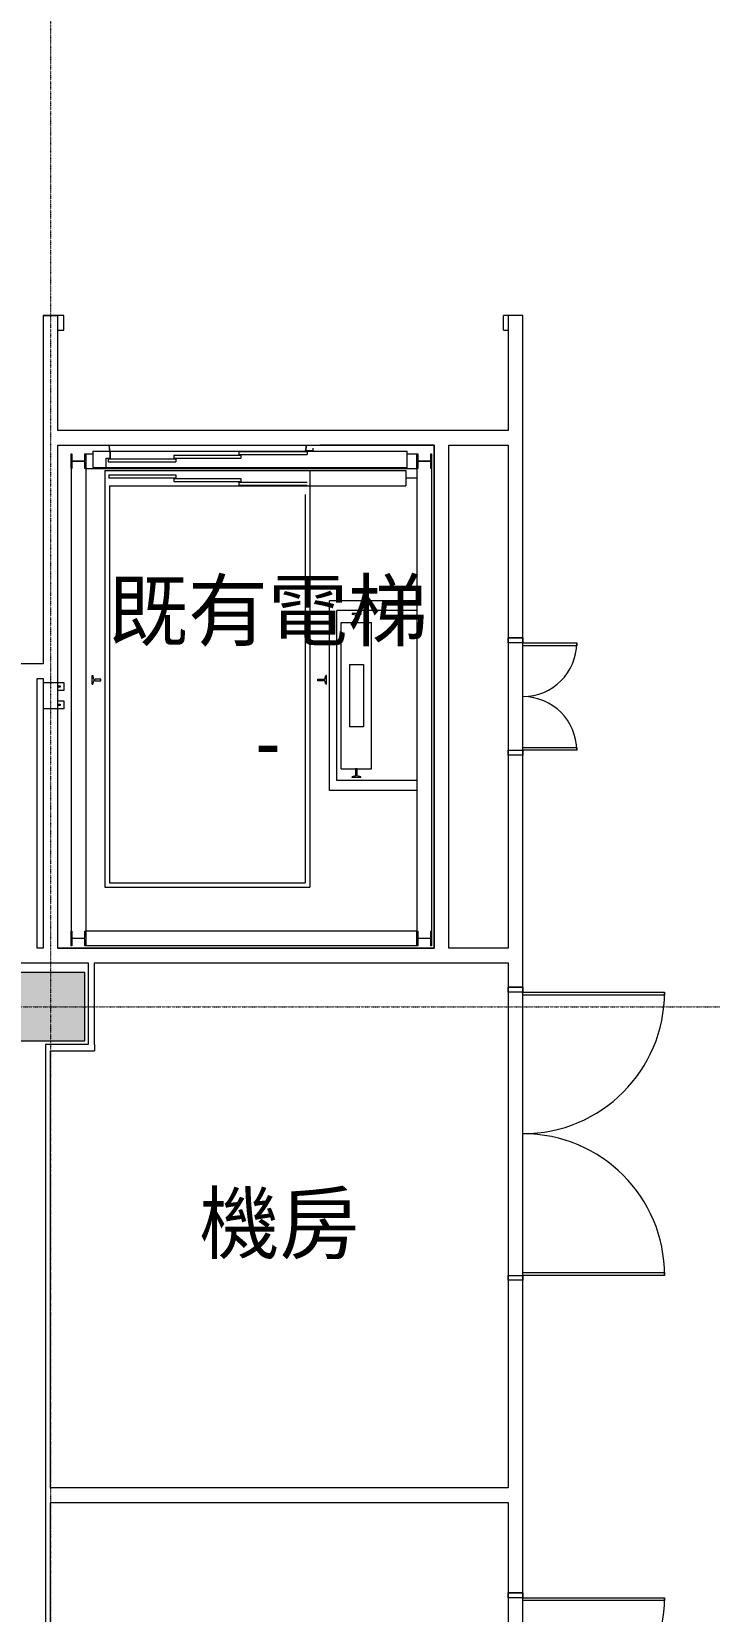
# Model space of a CAD drawing. Extents: x -76427 to 292734, y -42117 to 131250.
# Drawn here: x 8806 to 15743, y 53810 to 69982 of the extents above; entities that cross this region are included whole.
import ezdxf
from ezdxf.enums import TextEntityAlignment as Align

# ---------------------------------------------------------------- set-up
doc = ezdxf.new("R2010")
doc.units = 0
doc.header["$LTSCALE"] = 10
doc.linetypes.add('H12PL1$0$JJP_三點線', pattern=[0.9, 0.3, -0.15, 0, -0.15, 0, -0.15, 0, -0.15])
doc.linetypes.add('XFM7P10ICA$0$H12PL1$0$JJP_三點線', pattern=[0.9, 0.3, -0.15, 0, -0.15, 0, -0.15, 0, -0.15])
for name, color, linetype in [('H12PL1$0$A-WALL-IN', 252, 'Continuous'), ('H12PL1$0$A-ZONE', 252, 'Continuous'), ('H12PL1$0$Door', 252, 'Continuous'), ('H12PL1$0$L10_29_ELV', 252, 'Continuous'), ('H12PL1$0$L10_29_SIAGE1', 252, 'Continuous'), ('H12PL1$0$L10_29_SIAGE3', 252, 'Continuous'), ('H12PL1$0$L10_29_STEEL2', 252, 'Continuous'), ('H12PL1$0$S-COL', 252, 'Continuous'), ('H12PL1$0$S-GRID', 252, 'Continuous'), ('XFM7P10ICA$0$H12PL1$0$A-WALL-IN', 252, 'Continuous'), ('XFM7P10ICA$0$H12PL1$0$Hattch', 252, 'Continuous'), ('XFM7P10ICA$0$H12PL1$0$S-COL', 252, 'Continuous'), ('XFM7P10ICA$0$H12PL1$0$S-GRID', 252, 'Continuous')]:
    doc.layers.add(name, color=color, linetype=linetype)
doc.styles.add('H12PL1$0$Standard', font='', dxfattribs={"width": 0.8})
doc.styles.get('H12PL1$0$Standard').set_extended_font_data('Microsoft JhengHei')

# ---------------------------------------------------------------- blocks, each defined once
blk = doc.blocks.new('XFM7P10ICA$0$H12PL1')
at = {"layer": 'XFM7P10ICA$0$H12PL1$0$Hattch', "linetype": 'Continuous', "lineweight": 0}
blk.add_hatch(color=256, dxfattribs=at).paths.add_polyline_path([(8650, 59650), (9350, 59650), (9350, 60350), (8650, 60350)])
at = {"layer": 'XFM7P10ICA$0$H12PL1$0$A-WALL-IN', "lineweight": 0, "flags": 128}
for points in [[(9075, 67075), (8925, 67075)], [(8925, 67075), (8925, 63510)], [(9075, 65900), (9075, 67075)], [(13835, 67075), (13685, 67075)], [(13685, 67075), (13685, 65900)], [(13835, 26640), (13835, 67075)], [(13685, 65900), (9075, 65900)], [(9075, 65750), (12925, 65750)], [(9075, 63510), (9075, 65750)], [(12925, 65750), (12925, 60600)], [(13075, 60600), (13075, 65750)], [(13075, 65750), (13685, 65750)], [(13685, 65750), (13685, 60600)], [(8925, 63510), (6675, 63510)], [(8862.5, 60600), (8862.5, 63360)], [(8862.5, 63360), (8925, 63360)], [(8925, 63360), (8925, 63320)], [(8925, 63320), (9075, 63320)], [(9075, 63320), (9075, 63360)], [(9075, 63050), (8925, 63050)], [(8925, 63050), (8925, 60600)], [(9075, 60600), (9075, 63050)], [(8925, 60600), (8862.5, 60600)], [(12925, 60600), (9075, 60600)], [(13685, 60600), (13075, 60600)], [(-112.5, 60450), (9385, 60450)], [(9385, 60450), (9385, 59615)], [(9450, 59615), (9450, 60450)], [(9450, 60450), (13685, 60450)], [(13685, 60450), (13685, 55075)], [(8950, 59615), (8950, 59550)], [(9385, 59615), (8950, 59615)], [(8950, 59550), (8950, 45450)], [(9000, 59550), (9450, 59550)], [(9000, 55075), (9000, 59550)], [(9450, 59615), (9450, 59550)], [(13685, 55075), (9000, 55075)], [(9000, 45500), (9000, 54925)], [(9000, 54925), (13685, 54925)], [(13685, 54925), (13685, 40425)]]:
    blk.add_lwpolyline(points, dxfattribs=at)
at = {"layer": 'XFM7P10ICA$0$H12PL1$0$S-COL', "lineweight": 0, "flags": 128}
blk.add_lwpolyline([(8650, 59650), (9350, 59650), (9350, 60350), (8650, 60350)], close=True, dxfattribs=at)
at = {"layer": 'XFM7P10ICA$0$H12PL1$0$S-GRID', "linetype": 'XFM7P10ICA$0$H12PL1$0$JJP_三點線', "lineweight": 0}
for p, q in [((9000, 128250), (9000, -28000)), ((-29000, 60000), (289600, 60000))]:
    blk.add_line(p, q, dxfattribs=at)
blk = doc.blocks.new('XFM7P10ICA')
blk.add_blockref('XFM7P10ICA$0$H12PL1', (0, 0))
blk = doc.blocks.new('H12PL1')
at = {"layer": 'H12PL1$0$A-WALL-IN', "lineweight": 0}
for p, q in [((9135, 66925), (9135, 67075)), ((13635, 66925), (13635, 67075)), ((13835, 63775), (13685, 63775)), ((13835, 62575), (13685, 62575)), ((13835, 60200), (13685, 60200)), ((13835, 57200), (13685, 57200)), ((13835, 54000), (13685, 54000))]:
    blk.add_line(p, q, dxfattribs=at)
at = {"layer": 'H12PL1$0$A-WALL-IN', "lineweight": 0, "flags": 128}
for points in [[(8925, 67075), (9075, 67075)], [(8925, 67075), (8925, 63510)], [(9135, 67075), (9075, 67075)], [(13685, 67075), (13635, 67075)], [(13835, 67075), (13685, 67075)], [(13835, 63775), (13835, 67075)], [(9075, 66925), (9135, 66925)], [(9075, 65900), (9075, 66925)], [(13635, 66925), (13685, 66925)], [(13685, 66925), (13685, 65900)], [(13685, 65900), (9075, 65900)], [(9075, 65750), (12925, 65750)], [(9075, 63510), (9075, 65750)], [(12925, 65750), (12925, 60600)], [(13075, 60600), (13075, 65750)], [(13075, 65750), (13685, 65750)], [(13685, 65750), (13685, 63775)], [(8925, 63510), (8600, 63510)], [(8862.5, 60600), (8862.5, 63360)], [(8862.5, 63360), (8925, 63360)], [(8925, 63360), (8925, 60600)], [(9075, 60600), (9075, 63360)], [(13685, 62575), (13685, 60600)], [(13835, 60200), (13835, 62575)], [(8925, 60600), (8862.5, 60600)], [(12925, 60600), (9075, 60600)], [(13685, 60600), (13075, 60600)], [(-112.5, 60450), (9385, 60450)], [(9385, 60450), (9385, 59615)], [(9450, 59615), (9450, 60450)], [(9450, 60450), (13685, 60450)], [(13685, 60450), (13685, 60200)], [(8950, 59615), (8950, 59550)], [(9385, 59615), (8950, 59615)], [(8950, 59550), (8950, 45450)], [(9000, 59550), (9450, 59550)], [(9000, 55075), (9000, 59550)], [(9450, 59615), (9450, 59550)], [(13685, 57200), (13685, 55075)], [(13835, 54000), (13835, 57200)], [(13685, 55075), (9000, 55075)], [(9000, 45500), (9000, 54925)], [(9000, 54925), (13685, 54925)], [(13685, 54925), (13685, 54000)]]:
    blk.add_lwpolyline(points, dxfattribs=at)
at = {"layer": 'H12PL1$0$Door', "lineweight": 0}
for p, q in [((13685, 63725), (13685, 63775)), ((13685, 63775), (13835, 63775)), ((13835, 63725), (13685, 63725)), ((13835, 63775), (13835, 63725)), ((13835, 63725), (14385, 63725)), ((13835, 63695), (13835, 63725)), ((14385, 63725), (14385, 63695)), ((14385, 63695), (13835, 63695)), ((13685, 62575), (13685, 62625)), ((13685, 62625), (13835, 62625)), ((13835, 62655), (14385, 62655)), ((13835, 62625), (13835, 62655)), ((14385, 62625), (13835, 62625)), ((13835, 62625), (13835, 62575)), ((14385, 62655), (14385, 62625)), ((13835, 62575), (13685, 62575)), ((13685, 60150), (13685, 60200)), ((13685, 60200), (13835, 60200)), ((13835, 60200), (13835, 60150)), ((13835, 60150), (13685, 60150)), ((13835, 60150), (15285, 60150)), ((13835, 60120), (13835, 60150)), ((15285, 60120), (13835, 60120)), ((15285, 60150), (15285, 60120)), ((13835, 57280), (15285, 57280)), ((13835, 57250), (13835, 57280)), ((15285, 57280), (15285, 57250)), ((13685, 57200), (13685, 57250)), ((13685, 57250), (13835, 57250)), ((13835, 57200), (13685, 57200)), ((15285, 57250), (13835, 57250)), ((13835, 57250), (13835, 57200)), ((13685, 53950), (13685, 54000)), ((13685, 54000), (13835, 54000)), ((13835, 53950), (13685, 53950)), ((13835, 54000), (13835, 53950)), ((13835, 53950), (15285, 53950)), ((13835, 53920), (13835, 53950)), ((15285, 53920), (13835, 53920)), ((15285, 53950), (15285, 53920))]:
    blk.add_line(p, q, dxfattribs=at)
for centre, radius, start, end in [((13835, 63725), 550, 270, 0), ((13835, 62625), 550, 0, 90), ((13835, 60150), 1450, 270, 0), ((13835, 57250), 1450, 0, 90), ((13835, 53950), 1450, 270, 0)]:
    blk.add_arc(centre, radius, start, end, dxfattribs=at)
at = {"layer": 'H12PL1$0$L10_29_ELV', "lineweight": 0}
for p, q in [((9435, 65689), (12650.02, 65689)), ((9435, 65520), (9435, 65689)), ((9608, 65688.83), (9598.44, 65750)), ((9608, 65688.83), (9598.44, 65750)), ((9610, 65689), (9600.46, 65750)), ((9610, 65689), (9600.46, 65750)), ((9608, 65688.83), (9608, 65654)), ((9608, 65688.83), (9608, 65617)), ((9610, 65689), (9610.05, 65689)), ((9610, 65689), (9610, 65652)), ((9610, 65689), (9610, 65615)), ((10928.19, 65684), (10928.19, 65652)), ((10928.19, 65684), (11625.05, 65684)), ((11610, 65689), (11619.54, 65750)), ((11610, 65689), (11619.54, 65750)), ((11610, 65689), (11610.05, 65689)), ((11685, 65689), (11610, 65689)), ((11685, 65689), (11610, 65689)), ((11612.38, 65691), (11621.59, 65750)), ((11612.38, 65691), (11621.59, 65750)), ((11683, 65691), (11612.38, 65691)), ((11683, 65691), (11612.38, 65691)), ((11625.05, 65684), (11625.05, 65652)), ((11683, 65719), (11683, 65691)), ((11683, 65719), (11685, 65719)), ((11683, 65717), (11683, 65691)), ((11685, 65719), (11685, 65689)), ((11685, 65717), (11685, 65689)), ((12650.02, 65520), (12650.02, 65689)), ((9210, 65660), (9210, 60625)), ((9360, 65660), (9435, 65660)), ((9360, 65660), (9360, 60625)), ((9360, 65510), (12750, 65510)), ((9435, 65520), (12650.02, 65520)), ((9568, 65617), (9608, 65617)), ((9568, 65520), (9568, 65617)), ((9570, 65615), (9610, 65615)), ((9570, 65520), (9570, 65615)), ((9590, 65610), (10283.2, 65610)), ((9590, 65610), (9590, 65578)), ((9590, 65578), (10283.2, 65578)), ((10263.2, 65647), (10948.19, 65647)), ((10263.2, 65647), (10263.2, 65615)), ((10263.2, 65615), (10948.19, 65615)), ((10283.2, 65610), (10283.2, 65578)), ((10928.19, 65652), (11625.05, 65652)), ((10948.19, 65647), (10948.19, 65615)), ((12650.02, 65660), (12750, 65660)), ((12750, 65660), (12750, 60625)), ((12900, 65660), (12900, 60625)), ((9555, 65490), (12638.02, 65490)), ((9555, 65490), (9555, 61225)), ((9595, 65445), (10283.2, 65445)), ((9595, 65445), (9595, 65413)), ((9595, 65413), (10283.2, 65413)), ((10263.2, 65408), (10948.19, 65408)), ((10263.2, 65408), (10263.2, 65376)), ((10263.2, 65376), (10948.19, 65376)), ((10283.2, 65445), (10283.2, 65413)), ((10928.19, 65371), (10928.19, 65339)), ((10928.19, 65371), (11625.05, 65371)), ((10928.19, 65339), (11625.05, 65339)), ((10948.19, 65408), (10948.19, 65376)), ((11655.05, 65490), (11655.05, 61225)), ((12638.02, 65490), (12638.07, 65490)), ((12638.02, 65490), (12638.07, 65490)), ((12638.02, 65490), (12638.02, 65334)), ((12750, 65410), (12638.02, 65410)), ((9605, 65334), (12638.02, 65334)), ((9605, 65334), (9605, 61269)), ((11605.05, 65244), (11605.05, 61269)), ((11855, 62215), (11855, 64155)), ((12750, 64155), (11855, 64155)), ((11930, 62315), (11930, 64055)), ((12750, 64055), (11930, 64055)), ((11975, 62435), (11975, 63935)), ((11975, 63935), (12285, 63935)), ((12085.5, 64024), (12085.5, 64016.5)), ((12174.5, 64024), (12085.5, 64024)), ((12121.5, 64007.2), (12085.5, 64016.5)), ((12122, 63993.5), (12122.25, 63993.5)), ((12122, 63993.5), (12122.25, 63993.5)), ((12122, 63935), (12122, 63993.5)), ((12138, 63935), (12122, 63935)), ((12125.25, 64002.36), (12125.25, 63996.5)), ((12134.75, 64002.36), (12134.75, 63996.5)), ((12138, 63993.5), (12137.75, 63993.5)), ((12138, 63993.5), (12137.75, 63993.5)), ((12138, 63993.5), (12138, 63935)), ((12174.5, 64016.5), (12138.5, 64007.2)), ((12174.5, 64024), (12174.5, 64016.5)), ((12285, 62435), (12285, 63935)), ((12058.5, 63505), (12058.5, 62865)), ((12058.5, 63505), (12201.5, 63505)), ((12130, 63505), (12130.05, 63505)), ((12201.5, 63505), (12201.5, 62865)), ((9426, 63300.5), (9426, 63389.5)), ((9426, 63389.5), (9433.5, 63389.5)), ((9426, 63300.5), (9433.5, 63300.5)), ((9442.8, 63353.5), (9433.5, 63389.5)), ((9433.5, 63300.5), (9442.8, 63336.5)), ((9445, 63345), (9445.05, 63345)), ((9445, 63345), (9445.05, 63345)), ((9447.64, 63349.75), (9453.5, 63349.75)), ((9447.64, 63340.25), (9453.5, 63340.25)), ((9515, 63353), (9456.5, 63353)), ((9456.5, 63353), (9456.5, 63352.75)), ((9456.5, 63353), (9456.5, 63352.75)), ((9456.5, 63337), (9456.5, 63337.25)), ((9456.5, 63337), (9456.5, 63337.25)), ((9456.5, 63337), (9515, 63337)), ((9515, 63337), (9515, 63353)), ((11735, 63353), (11793.5, 63353)), ((11735, 63337), (11735, 63353)), ((11793.5, 63337), (11735, 63337)), ((11793.5, 63353), (11793.5, 63352.75)), ((11793.5, 63353), (11793.5, 63352.75)), ((11793.5, 63337), (11793.5, 63337.25)), ((11793.5, 63337), (11793.5, 63337.25)), ((11802.36, 63349.75), (11796.5, 63349.75)), ((11802.36, 63340.25), (11796.5, 63340.25)), ((11807.2, 63353.5), (11816.5, 63389.5)), ((11816.5, 63300.5), (11807.2, 63336.5)), ((11824, 63389.5), (11816.5, 63389.5)), ((11824, 63300.5), (11816.5, 63300.5)), ((11824, 63300.5), (11824, 63389.5)), ((12201.5, 62865), (12058.5, 62865)), ((11975, 62435), (12285, 62435)), ((12065, 62435), (12245, 62435)), ((12122, 62435), (12122, 62376.5)), ((12138, 62435), (12122, 62435)), ((12138, 62376.5), (12138, 62435)), ((12750, 62315), (11930, 62315)), ((12121.5, 62362.8), (12085.5, 62353.5)), ((12085.5, 62346), (12085.5, 62353.5)), ((12174.5, 62346), (12085.5, 62346)), ((12122, 62376.5), (12122.25, 62376.5)), ((12122, 62376.5), (12122.25, 62376.5)), ((12125.25, 62367.64), (12125.25, 62373.5)), ((12134.75, 62367.64), (12134.75, 62373.5)), ((12138, 62376.5), (12137.75, 62376.5)), ((12138, 62376.5), (12137.75, 62376.5)), ((12174.5, 62353.5), (12138.5, 62362.8)), ((12174.5, 62346), (12174.5, 62353.5)), ((12750, 62215), (11855, 62215)), ((9555, 61225), (11655.05, 61225)), ((9605, 61269), (11605.05, 61269)), ((12750, 60775), (9360, 60775)), ((12750, 60625), (9360, 60625))]:
    blk.add_line(p, q, dxfattribs=at)
for centre, radius, start, end in [((12120.25, 64002.36), 5, 0, 75.510237), ((12122.25, 63996.5), 3, 270, 0), ((12139.75, 64002.36), 5, 104.489763, 180), ((12137.75, 63996.5), 3, 180, 270), ((9447.64, 63354.75), 5, 194.489763, 270), ((9447.64, 63335.25), 5, 90, 165.510237), ((9453.5, 63352.75), 3, 270, 0), ((9453.5, 63337.25), 3, 0, 90), ((11796.5, 63352.75), 3, 180, 270), ((11796.5, 63337.25), 3, 90, 180), ((11802.36, 63354.75), 5, 270, 345.510237), ((11802.36, 63335.25), 5, 14.489763, 90), ((12120.25, 62367.64), 5, 284.489763, 0), ((12120.25, 62367.64), 5, 284.489763, 0), ((12122.25, 62373.5), 3, 0, 90), ((12137.75, 62373.5), 3, 90, 180), ((12139.75, 62367.64), 5, 180, 255.510237), ((12139.75, 62367.64), 5, 180, 255.510237)]:
    blk.add_arc(centre, radius, start, end, dxfattribs=at)
at = {"layer": 'H12PL1$0$L10_29_SIAGE1', "lineweight": 0}
for p, q in [((9075, 63320), (9075, 65750)), ((9075, 65750), (9465, 65750)), ((12925, 65750), (11755.05, 65750)), ((12925, 60600), (12925, 65750)), ((9075, 60600), (9075, 63050)), ((9075, 60600), (12925, 60600))]:
    blk.add_line(p, q, dxfattribs=at)
at = {"layer": 'H12PL1$0$L10_29_SIAGE3', "lineweight": 0, "flags": 128}
for points in [[(9075, 63320), (9135, 63320), (9135, 63238), (9075, 63238)], [(9075, 63132), (9135, 63132), (9135, 63050), (9075, 63050)]]:
    blk.add_lwpolyline(points, dxfattribs=at)
at = {"layer": 'H12PL1$0$L10_29_STEEL2', "lineweight": 0, "flags": 128}
for points in [[(9360, 65660), (9360, 65510), (9351.6, 65510), (9351.6, 65574.5, 0.41421356), (9343.8, 65582.3), (9226.2, 65582.3, 0.41421356), (9218.4, 65574.5), (9218.4, 65510), (9210, 65510), (9210, 65660), (9218.4, 65660), (9218.4, 65595.5, 0.41421356), (9226.2, 65587.7), (9343.8, 65587.7, 0.41421356), (9351.6, 65595.5), (9351.6, 65660)], [(12900, 65660), (12900, 65510), (12891.6, 65510), (12891.6, 65574.5, 0.41421356), (12883.8, 65582.3), (12766.2, 65582.3, 0.41421356), (12758.4, 65574.5), (12758.4, 65510), (12750, 65510), (12750, 65660), (12758.4, 65660), (12758.4, 65595.5, 0.41421356), (12766.2, 65587.7), (12883.8, 65587.7, 0.41421356), (12891.6, 65595.5), (12891.6, 65660)], [(9360, 60775), (9360, 60625), (9351.6, 60625), (9351.6, 60689.5, 0.41421356), (9343.8, 60697.3), (9226.2, 60697.3, 0.41421356), (9218.4, 60689.5), (9218.4, 60625), (9210, 60625), (9210, 60775), (9218.4, 60775), (9218.4, 60710.5, 0.41421356), (9226.2, 60702.7), (9343.8, 60702.7, 0.41421356), (9351.6, 60710.5), (9351.6, 60775)], [(12900, 60775), (12900, 60625), (12891.6, 60625), (12891.6, 60689.5, 0.41421356), (12883.8, 60697.3), (12766.2, 60697.3, 0.41421356), (12758.4, 60689.5), (12758.4, 60625), (12750, 60625), (12750, 60775), (12758.4, 60775), (12758.4, 60710.5, 0.41421356), (12766.2, 60702.7), (12883.8, 60702.7, 0.41421356), (12891.6, 60710.5), (12891.6, 60775)]]:
    blk.add_lwpolyline(points, format="xyb", close=True, dxfattribs=at)
for points in [[(9075, 63285), (9100, 63285), (9100, 63273), (9075, 63273)], [(9075, 63097), (9100, 63097), (9100, 63085), (9075, 63085)]]:
    blk.add_lwpolyline(points, dxfattribs=at)
at = {"layer": 'H12PL1$0$S-COL', "lineweight": 0, "flags": 128}
blk.add_lwpolyline([(8650, 59650), (9350, 59650), (9350, 60350), (8650, 60350)], close=True, dxfattribs=at)
at = {"layer": 'H12PL1$0$S-GRID', "linetype": 'H12PL1$0$JJP_三點線', "lineweight": 0}
for p, q in [((9000, 128250), (9000, -28000)), ((-29000, 60000), (289600, 60000))]:
    blk.add_line(p, q, dxfattribs=at)
at = {"layer": 'H12PL1$0$A-ZONE', "style": 'H12PL1$0$Standard'}
for s, p in [('既有電梯', (11225, 64355.66)), ('-', (11225, 63014.53)), ('機房', (11342.5, 58082.77))]:
    blk.add_text(s, height=600, dxfattribs=at).set_placement(p, align=Align.TOP_CENTER)

msp = doc.modelspace()

# ---------------------------------------------------------------- block references
msp.add_blockref('XFM7P10ICA', (0, 0))

# ---------------------------------------------------------------- next in the draw order: block references
msp.add_blockref('H12PL1', (0, 0))

doc.saveas('drawing.dxf')
